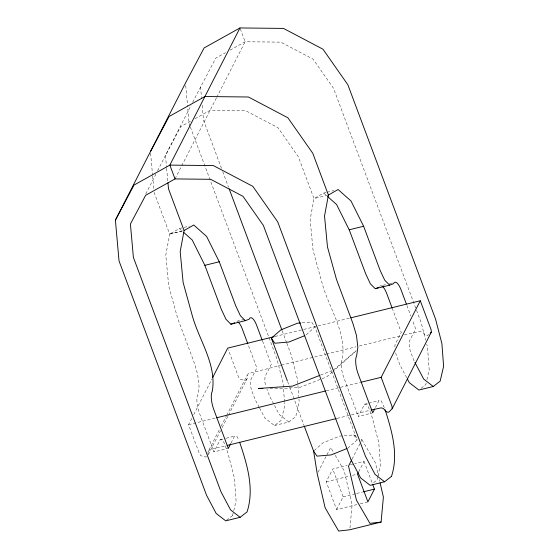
<?xml version="1.0" encoding="UTF-8"?>
<svg xmlns="http://www.w3.org/2000/svg" width="559" height="559" viewBox="0 0 559 559"><rect width="100%" height="100%" fill="white"/><g stroke="black" fill="none" stroke-linecap="round" stroke-linejoin="round"><path stroke-width="0.42" stroke-dasharray="2.79 2.1" d="M394.885 346.908L394.989 344.651L401.257 332.416L392.551 309.134M207.934 454.67L208.102 451.679L219.568 429.256M228.449 415.204L247.029 378.855L247.239 375.124L248.455 373.601L280.59 365.355M349.969 528.031L352.1 504.742L344.176 470.664L335.037 454.956M154.088 192.352L169.691 234.088L165.785 255.107L168.713 285.977L177.699 318.434L194.127 362.463L197.711 374.579L199.074 386.437L197.858 394.871A13.975 4.458 76.2 0 0 199.207 412.584L213.915 451.931L228.317 448.395M259.628 408.119L264.938 418.16L274.469 425.553L281.373 420.151L284.762 405.373L284.559 402.669M377.8 476.75L377.066 479.929L372.301 483.661M377.982 475.954L380.462 465.151L378.743 442.442L372.378 417.894L368.779 407.951L366.865 404.436L364.552 404.192L358.319 416.42L371.875 413.08M232.53 515.657L233.571 511.471M233.76 510.674L236.073 500.661L234.375 477.952L228.009 453.398L224.411 443.455L222.496 439.94L220.183 439.702L213.915 451.931M426.168 382.992L425.783 384.634L420.2 388.994M426.922 379.708L429.2 369.848L427.502 347.139L426.783 344.344M145.78 193.959L156.017 173.926M157.596 170.844L191.08 105.344M192.652 102.262L215.767 58.122L225.556 52.672M175.016 178.922L181.319 166.589M181.71 165.82L216.375 98.014M216.773 97.238L245.135 41.757L239.972 27.95M206.907 456.815L205.943 457.045L200.905 455.76L199.423 453.677L188.579 424.672L192.135 417.713M193.721 414.617L211.903 379.044M221.147 426.161L226.29 416.106M226.681 415.337L247.239 375.124M208.29 454.642L220.546 430.668M222.126 427.579L228.058 415.98M318.029 472.236L330.69 447.479L334.603 454.208M356.915 504.581L336.616 509.57L326.232 481.795L332.752 469.036L347.132 465.5M375.445 407.525L378.953 400.649L381.266 400.894L384.564 408.231M352.093 459.128L360.793 442.106M361.191 441.331L361.98 439.779L360.492 438.899M336.616 509.57L343.135 496.811L332.752 469.036M358.675 471.845L364.042 461.343L354.741 463.628M231.056 443.042L234.584 436.16L236.897 436.404L238.812 439.912M247.029 378.855L246.044 380.253L245.08 380.49L240.042 379.205L238.56 377.122L228.317 349.724M208.102 451.679L209.318 450.163L210.974 449.408L225.368 445.865M429.116 334.387L427.055 335.735L425.273 335.023L422.541 332.004L420.487 331.291L404.206 334.946M356.118 350.856L333.115 371.407M306.185 334.764L314.955 327.029L311.601 322.012L300.777 322.934M314.242 450.568L323.011 442.826L339.662 436.118L353.812 434.916L356.041 436.244M347.775 448.22L357.173 439.926L314.955 327.029M333.423 370.044L356.09 350.786M332.472 371.952L326.673 376.885L300.239 387.247L278.333 388.771L268.865 388.624M274.469 425.553L288.87 422.01L295.774 416.609L299.17 401.83L298.96 399.126M226.507 520.247L232.656 515.447M169.691 234.088L183.247 230.755L169.691 234.088L179.355 228.561L189.522 226.06M326.232 192.436L323.696 193.065L313.997 198.599L310.119 219.61L313.075 250.481L322.047 282.966C328.741 307.988 346.929 332.381 342.241 359.36A13.975 4.444 76.2 0 0 343.603 377.073L358.319 416.42M230.077 50.149L245.135 41.757L280.758 42.142L313.103 59.163L333.492 88.266L416.252 309.525M190.5 121.254L180.711 126.704L165.471 155.43L166.554 167.414M195.014 118.732L210.072 110.34L245.701 110.724L278.04 127.745L298.394 156.862L313.997 198.599L328.399 195.049M320.573 375.082L331.815 370.673M327.078 192.226L333.856 190.563M244.311 319.385L236.681 321.257A13.975 4.444 76.2 0 0 235.241 321.879M382.775 285.328L386.164 284.496M389.553 283.658L392.942 282.826M275.014 336.483L302.887 329.628M303.733 329.419L317.239 326.093M318.085 325.89L349.34 318.204M281.436 365.146L325.464 354.315M326.309 354.106L355.943 346.818M359.332 345.986L400.824 335.784M188.579 424.672L215.606 418.027M326.246 390.811L360.031 382.503M364.552 404.192L367.941 403.36M368.786 403.151L378.953 400.649M337.133 418.377L370.149 410.257M350.514 464.669L353.896 463.837M326.232 481.795L349.068 476.177M352.45 475.346L357.522 474.102M343.135 496.811L355.824 493.688M356.67 493.485L362.588 492.025M360.296 503.75L367.906 501.877M220.183 439.702L225.263 438.452M226.109 438.242L234.584 436.16M288.87 422.01L279.339 414.617L274.036 404.576M323.696 193.065L326.917 195.923M179.355 228.561L182.569 231.419M353.812 434.916L357.173 439.926M361.98 439.779L375.473 462.964L378.366 475.436M406.679 377.681L399.692 364.461L395.346 352.352M273.651 403.857L269.724 396.429L266.923 389.169M259.25 407.399L255.323 399.971L251.585 390.294L250.369 385.424L250.621 380.162L256.854 367.934L248.147 344.644M414.093 360.925L410.355 351.241L409.139 346.37L409.391 341.109L415.658 328.881L412.353 320.041M416.56 310.343L421.144 322.585L425.713 340.221M406.952 305.591L410.858 316.031M364.042 461.343L372.294 483.395M221.511 168.413L203.511 120.241L202.058 103.974M222.734 171.676L228.526 187.188M282.232 330.893L286.508 342.325M286.809 343.142L291.085 354.574L297.451 379.121L298.772 396.597M287.619 381.58L289.45 386.486M289.758 387.303L304.131 425.755M190.06 126.222L189.145 123.77L187.677 107.293M190.367 127.04L276.677 358.116L283.043 382.663L284.496 401.823M262.548 341.102L271.255 364.391L265.022 376.619L264.77 381.881L265.993 386.751M379.33 479.594L379.722 481.25M200.534 86.848L201.603 98.838M185.742 85.604L187.6 106.427M166.631 168.266L167.875 181.961M150.609 153.32L152.544 175.002M152.621 175.875L153.781 188.879M379.631 286.362A13.975 4.458 76.2 0 1 381.077 285.747"/><path stroke-width="0.84" d="M304.438 426.573L313.613 451.12L317.239 473.787L325.156 507.865L338.649 531.05L349.808 529.757L381.098 522.057L383.39 497.049L380.106 482.913M150.455 151.587L169.056 116.51L204.908 96.532L248.413 96.993L287.899 117.781L312.795 153.313L328.399 195.056L324.527 216.067L327.476 246.931L336.469 279.381L352.897 323.416L356.481 335.526L357.851 347.391L356.642 355.817A13.975 4.444 76.2 0 0 358.005 373.524L372.72 412.87L374.67 409.055M167.952 182.821L168.49 188.809L184.093 230.546L180.187 251.571L183.121 282.442L192.079 314.927C198.773 339.956 216.983 364.356 212.259 391.328A13.975 4.458 76.2 0 0 213.608 409.048L228.317 448.395L230.664 443.804M391.391 476.582L391.475 476.387C398.791 454.39 391.88 431.003 385.116 409.761M407.448 379.128L409.314 382.656L418.866 390.035L433.267 386.493L440.185 381.091L443.601 366.306L441.903 343.596L435.545 319.042L347.852 84.737L322.955 49.199L283.469 28.411L239.972 27.95L204.119 47.934L185.511 83.005L115.399 220.162L119.032 260.934L206.557 495.281L216.179 513.469L225.731 520.848L240.132 517.313L247.057 511.911C254.611 488.839 247.099 464.34 239.643 442.211M239.972 27.95L169.852 165.108L133.999 185.092L115.399 220.162M183.862 232.565L192.219 240L204.853 265.308L221.308 309.302L225.983 319.273L230.888 324.206L245.289 320.663L249.111 319.231A13.975 4.444 76.2 0 1 256.546 325.045L262.248 340.305M245.289 320.663L240.384 315.73L235.709 305.759L219.261 261.766L206.627 236.457L193.763 225.018L184.093 230.546M212.693 377.5L227.716 348.117L274.169 336.686M371.001 410.047L381.35 407.846L383.404 408.566L386.136 411.578L387.918 412.29L388.882 412.053L392.18 408.713L391.992 406.316L381.147 377.311L420.284 300.756L351.024 317.785M351.695 459.896L348.53 466.087L356.453 500.172L369.939 523.357L381.098 522.057M358.291 472.6L357.522 474.102L367.906 501.877L374.432 489.118L372.594 484.213M392.18 408.713L431.317 332.158L431.129 329.761L420.284 300.756M389.665 285.153L375.264 288.696L370.351 283.762L365.67 273.791L349.221 229.798L363.623 226.255L380.071 270.256L384.753 280.22L389.665 285.153L393.501 283.72A13.975 4.458 76.2 0 1 400.95 289.527L406.351 303.984M363.623 226.255L350.982 200.954L338.09 189.522L328.399 195.056M430.22 333.269L431.317 332.158M287.312 380.763L271.401 338.216L280.8 329.929L297.451 323.214L300.777 322.934M240.132 517.313L230.581 509.927L220.966 491.738L133.391 257.399L130.415 224.012L145.654 195.287L175.016 178.922L210.645 179.299L242.983 196.328L263.373 225.431L351.024 459.75L360.632 477.945L370.17 485.331L384.571 481.781L391.475 476.387M304.767 335.638L288.912 342.031L274.762 343.233L271.401 338.216M346.978 448.535L331.124 454.928L316.974 456.13L313.613 451.12M319.769 375.396L292.476 386.101L258.531 388.463L262.835 388.526M230.888 324.206L234.71 322.774M375.264 288.696L378.331 287.55M204.839 265.336L219.261 261.766M216.452 417.818L325.401 391.021M360.876 382.293L381.147 377.311M227.059 445.453L336.28 418.586M363.434 491.822L374.432 489.118M433.267 386.493L423.715 379.114L414.89 362.435M384.571 481.781L375.04 474.395L365.425 456.207L277.732 221.895L252.843 186.364L213.349 165.576L169.852 165.108L175.016 178.922M327.56 196.495L336.581 204.496L349.207 229.833M392.25 308.33L386.549 293.07A13.975 4.458 76.2 0 0 381.706 285.935M229.141 188.823L281.925 330.083M247.847 343.848L242.145 328.587A13.975 4.444 76.2 0 0 237.994 321.879"/></g></svg>
